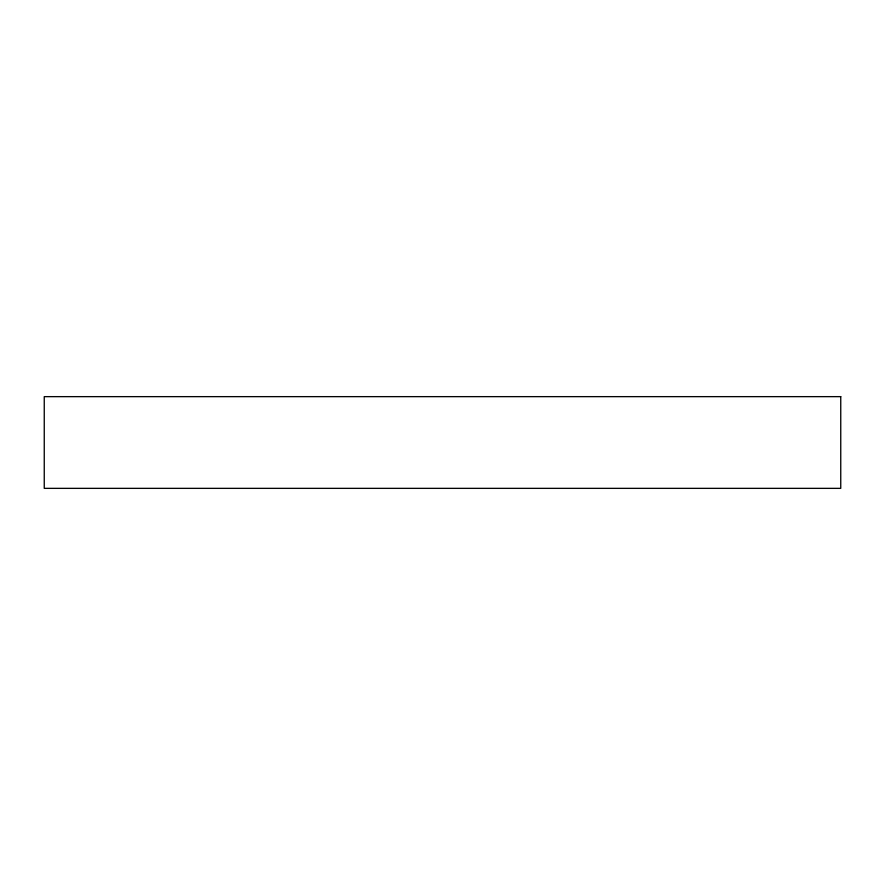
<?xml version="1.0" encoding="UTF-8"?>
<svg xmlns="http://www.w3.org/2000/svg" width="885" height="885" viewBox="0 0 885 885"><rect width="100%" height="100%" fill="white"/><g stroke="black" fill="none" stroke-linecap="round" stroke-linejoin="round"><path stroke-width="1.33" d="M840.75 396.646L44.25 396.646L44.25 488.354L840.75 488.354L840.75 396.646"/></g></svg>
